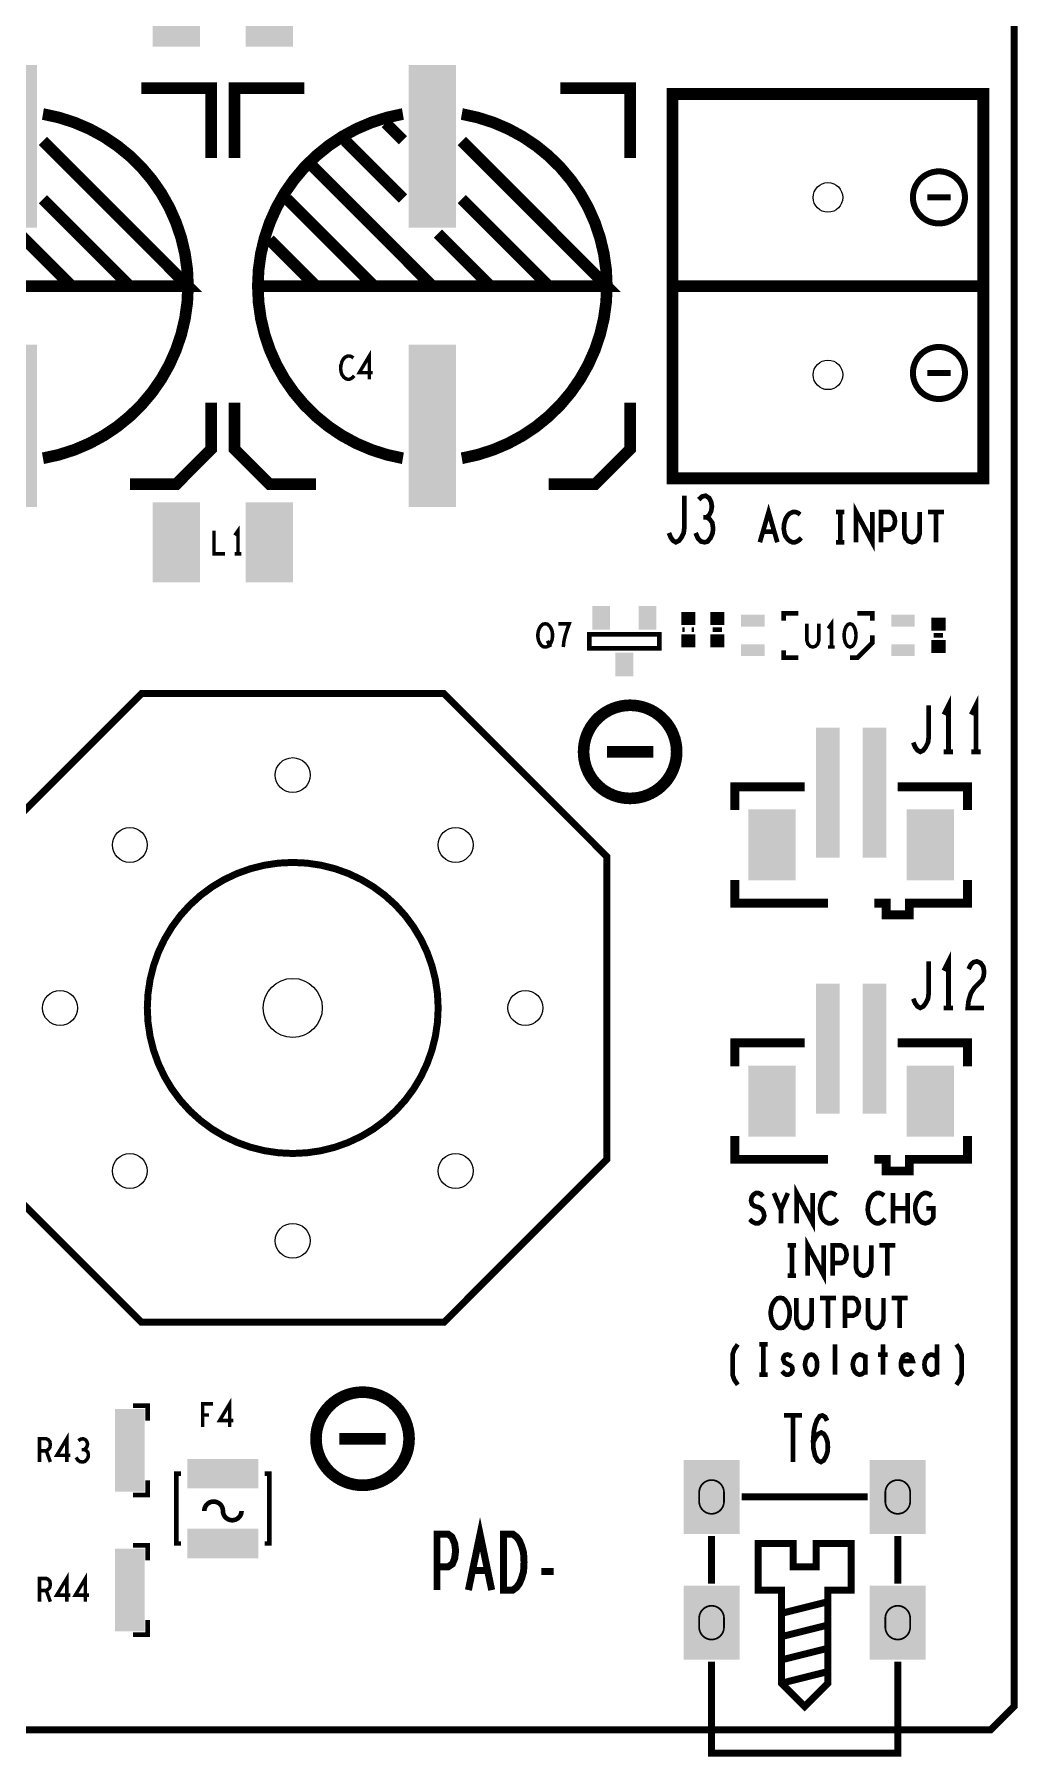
# Model space of a CAD drawing. Extents: x -15 to 124, y -144 to 129.
# Drawn here: x 81.9 to 124.2, y -1.2 to 72.8 of the extents above; entities that cross this region are included whole.
import ezdxf

# ---------------------------------------------------------------- set-up
doc = ezdxf.new("R2010")
doc.units = 0
doc.layers.get('0').update_dxf_attribs({"linetype": 'CONTINUOUS'})
for name, color, linetype in [('BOARD_ART', 7, 'CONTINUOUS'), ('PASTETOP_ART', 6, 'CONTINUOUS'), ('SILK_TOP_ART', 1, 'CONTINUOUS'), ('UCBALANCER-1-4_DRL', 13, 'CONTINUOUS'), ('UCPUREQUAD_ROU', 8, 'CONTINUOUS')]:
    doc.layers.add(name, color=color, linetype=linetype)

# ---------------------------------------------------------------- blocks, each defined once
blk = doc.blocks.new('RECTANGLE_54')
blk.add_solid([(1.2065, 1.5875), (1.2065, -1.5875), (-1.2065, 1.5875), (-1.2065, -1.5875)])
blk = doc.blocks.new('RECTANGLE_51')
blk.add_solid([(1.524, 0.635), (1.524, -0.635), (-1.524, 0.635), (-1.524, -0.635)])
blk = doc.blocks.new('RECTANGLE_62')
blk.add_solid([(1.016, 3.4925), (1.016, -3.4925), (-1.016, 3.4925), (-1.016, -3.4925)])
blk = doc.blocks.new('RECTANGLE_58')
blk.add_solid([(0.635, 1.778), (0.635, -1.778), (-0.635, 1.778), (-0.635, -1.778)])
blk = doc.blocks.new('RECTANGLE_37')
blk.add_solid([(0.381, 0.508), (0.381, -0.508), (-0.381, 0.508), (-0.381, -0.508)])
blk = doc.blocks.new('RECTANGLE_49')
blk.add_solid([(1.016, 1.7145), (1.016, -1.7145), (-1.016, 1.7145), (-1.016, -1.7145)])
blk = doc.blocks.new('RECTANGLE_43')
blk.add_solid([(1.016, 1.524), (1.016, -1.524), (-1.016, 1.524), (-1.016, -1.524)])
blk = doc.blocks.new('RECTANGLE_73')
blk.add_solid([(0.3048, 0.2794), (0.3048, -0.2794), (-0.3048, 0.2794), (-0.3048, -0.2794)])
blk = doc.blocks.new('RECTANGLE_34')
blk.add_solid([(0.508, 0.254), (0.508, -0.254), (-0.508, 0.254), (-0.508, -0.254)])
blk = doc.blocks.new('RECTANGLE_60')
blk.add_solid([(0.508, 2.794), (0.508, -2.794), (-0.508, 2.794), (-0.508, -2.794)])
blk = doc.blocks.new('ROUND_14')
blk.add_circle((0, 0), 0.635)
blk = doc.blocks.new('ROUND_6')
blk.add_circle((0, 0), 0.75)
blk = doc.blocks.new('ROUND_10')
blk.add_circle((0, 0), 1.27)

msp = doc.modelspace()

# ---------------------------------------------------------------- linework, layer by layer
at = {"layer": 'BOARD_ART', "const_width": 0.3}
for points in [[(124, 95.75), (124, 28.25), (124, 22.75)], [(0, 24.75), (0, 19.75), (0, 1), (1, 0), (123, 0), (124, 1), (124, 19.75), (124, 22.75)]]:
    msp.add_lwpolyline(points, dxfattribs=at)
msp.add_lwpolyline([(86.75, 31, 1), (99.25, 31, 1)], format="xyb", close=True, dxfattribs=at)
at = {"layer": 'SILK_TOP_ART'}
for points, const_width in [([(89.5, 67.5), (89.5, 70.5), (86.5, 70.5)], 0.5), ([(90.5, 67.5), (90.5, 70.5), (93.5, 70.5)], 0.5), ([(107.5, 67.5), (107.5, 70.5), (104.5, 70.5)], 0.5), ([(116, 70.255), (109.3198, 70.255), (109.3198, 53.745), (122.6802, 53.745), (122.6802, 70.255), (116, 70.255)], 0.508), ([(97.7341, 68.2659), (97, 69)], 0.5), ([(73.5, 62), (88.5, 62), (82.2659, 68.2341)], 0.5), ([(91.5, 62), (106.5, 62), (100.2659, 68.2341)], 0.5), ([(97.7341, 65.7659), (95.25, 68.25)], 0.5), ([(99.5, 62), (99, 62), (93.75, 67.25)], 0.5), ([(87, 62), (86, 62), (82.2659, 65.7341)], 0.5), ([(97, 62), (96.5, 62), (92.75, 65.75)], 0.5), ([(105, 62), (104, 62), (100.2659, 65.7341)], 0.5), ([(121.27, 65.81), (120.27, 65.81)], 0.2601), ([(83.5, 62), (81.2424, 64.2576)], 0.5), ([(101.5, 62), (99.2424, 64.2576)], 0.5), ([(94, 62), (92, 64)], 0.5), ([(122.6802, 62), (109.3198, 62)], 0.508), ([(96.29, 58), (96.29, 59), (95.8583, 58.2833), (96.4417, 58.2833)], 0.15), ([(95.6067, 58.9167), (95.5367, 58.9667), (95.455, 59), (95.3617, 59), (95.2567, 58.95), (95.175, 58.8667), (95.1167, 58.7667), (95.07, 58.6), (95.0583, 58.45), (95.0817, 58.3), (95.1167, 58.2), (95.1867, 58.1), (95.2683, 58.0333), (95.35, 58), (95.4317, 58), (95.5133, 58.0333), (95.5833, 58.0833), (95.6417, 58.15)], 0.15), ([(121.27, 58.27), (120.27, 58.27)], 0.2601), ([(89.5, 57), (89.5, 55), (88, 53.5), (86, 53.5)], 0.5), ([(90.5, 57), (90.5, 55), (92, 53.5), (94, 53.5)], 0.5), ([(107.5, 57), (107.5, 55), (106, 53.5), (104, 53.5)], 0.5), ([(109.1667, 51.4), (109.25, 51.2), (109.35, 51.0667), (109.4667, 51), (109.6, 51.0667), (109.7, 51.2), (109.8, 51.4), (109.8333, 51.6666), (109.8333, 53)], 0.2032), ([(110.7967, 52.0667), (110.8967, 52.1667), (110.98, 52.3333), (111.0133, 52.5333), (110.98, 52.7333), (110.8967, 52.9), (110.7467, 53), (110.5967, 52.9667), (110.4467, 52.8333)], 0.2032), ([(113.075, 51), (113.45, 52.3), (113.825, 51)], 0.2), ([(117.213, 51), (117.213, 52.3), (117.903, 51), (117.903, 52.3)], 0.2), ([(110.3133, 51.4), (110.4133, 51.1666), (110.5466, 51.0333), (110.6967, 51), (110.83, 51.0333), (110.9633, 51.2), (111.0467, 51.4), (111.0633, 51.6), (111.03, 51.8333), (110.9133, 52), (110.7967, 52.0667), (110.6467, 52.0667)], 0.2032), ([(114.807, 52.1917), (114.717, 52.2567), (114.612, 52.3), (114.492, 52.3), (114.357, 52.235), (114.252, 52.1267), (114.177, 51.9967), (114.117, 51.78), (114.102, 51.585), (114.132, 51.39), (114.177, 51.26), (114.267, 51.13), (114.372, 51.0433), (114.477, 51), (114.582, 51), (114.687, 51.0433), (114.777, 51.1083), (114.852, 51.195)], 0.2), ([(116.351, 52.3), (116.711, 52.3)], 0.2), ([(116.531, 52.3), (116.531, 51)], 0.2), ([(118.285, 51), (118.285, 52.3), (118.645, 52.3), (118.765, 52.235), (118.855, 52.0833), (118.885, 51.91), (118.855, 51.7367), (118.78, 51.6067), (118.645, 51.5416), (118.285, 51.5416)], 0.2), ([(119.282, 52.3), (119.282, 51.3683), (119.342, 51.1733), (119.462, 51.0433), (119.612, 51), (119.762, 51.0433), (119.882, 51.1733), (119.942, 51.3683), (119.942, 52.3)], 0.2), ([(120.294, 52.3), (120.984, 52.3)], 0.2), ([(120.639, 52.3), (120.639, 51)], 0.2), ([(89.6167, 51.5), (89.6167, 50.5), (90.0833, 50.5)], 0.15), ([(90.65, 50.5), (90.65, 51.5), (90.51, 51.3)], 0.15), ([(113.69, 51.455), (113.21, 51.455)], 0.2), ([(116.351, 51), (116.711, 51)], 0.2), ([(90.51, 50.5), (90.79, 50.5)], 0.15), ([(103.85, 46.5), (103.7567, 46.5167), (103.675, 46.5833), (103.605, 46.6833), (103.5583, 46.8), (103.535, 46.9333), (103.535, 47.0667), (103.5583, 47.2), (103.605, 47.3167), (103.675, 47.4167), (103.7567, 47.4833), (103.85, 47.5), (103.9433, 47.4833), (104.025, 47.4167), (104.095, 47.3167), (104.1417, 47.2), (104.165, 47.0667), (104.165, 46.9333), (104.1417, 46.8), (104.095, 46.6833), (104.025, 46.5833), (103.9433, 46.5167), (103.85, 46.5)], 0.15), ([(104.6267, 46.5), (104.65, 46.7167), (104.685, 46.9), (104.7317, 47.0667), (104.79, 47.25), (104.8833, 47.5), (104.4167, 47.5)], 0.15), ([(109.85, 47.25), (109.75, 47.25)], 0.2032), ([(110.25, 47.25), (110.15, 47.25)], 0.2032), ([(111.05, 47.25), (111.45, 47.25)], 0.2032), ([(114.095, 47.635), (114.095, 47.9525), (114.73, 47.9525)], 0.2032), ([(115.0933, 47.5), (115.0933, 46.7833), (115.14, 46.6333), (115.2333, 46.5333), (115.35, 46.5), (115.4667, 46.5333), (115.56, 46.6333), (115.6067, 46.7833), (115.6067, 47.5)], 0.15), ([(116.15, 46.5), (116.15, 47.5), (116.01, 47.3)], 0.15), ([(116.95, 47.5), (116.8567, 47.4667), (116.7867, 47.3833), (116.74, 47.2833), (116.705, 47.15), (116.6933, 47), (116.705, 46.85), (116.74, 46.7167), (116.7867, 46.6166), (116.8567, 46.5333), (116.95, 46.5), (117.0433, 46.5333), (117.1133, 46.6166), (117.16, 46.7167), (117.195, 46.85), (117.2067, 47), (117.195, 47.15), (117.16, 47.2833), (117.1133, 47.3833), (117.0433, 47.4667), (116.95, 47.5)], 0.15), ([(117.27, 47.9525), (117.905, 47.9525), (117.905, 47.635)], 0.2032), ([(103.9433, 46.7667), (104.0833, 46.5)], 0.15), ([(108.75, 47.05), (105.75, 47.05), (105.75, 46.45), (108.75, 46.45), (108.75, 47.05)], 0.2), ([(117.905, 47), (117.905, 46.6825), (117.27, 46.0475), (116.9525, 46.0475)], 0.2032), ([(120.95, 47), (120.55, 47)], 0.2032), ([(114.73, 46.0475), (114.095, 46.0475), (114.095, 46.365)], 0.2032), ([(116.01, 46.5), (116.29, 46.5)], 0.15), ([(93, 44.5), (99.5, 44.5), (106.5, 37.5), (106.5, 24.5), (99.5, 17.5), (86.5, 17.5), (79.5, 24.5), (79.5, 37.5), (86.5, 44.5), (93, 44.5)], 0.3), ([(121.18, 42), (121.18, 44), (120.98, 43.6)], 0.2032), ([(122.36, 42), (122.36, 44), (122.16, 43.6)], 0.2032), ([(119.6667, 42.4), (119.75, 42.2), (119.85, 42.0667), (119.9667, 42), (120.1, 42.0667), (120.2, 42.2), (120.3, 42.4), (120.3333, 42.6666), (120.3333, 44)], 0.2032), ([(106.5, 42), (108.5, 42)], 0.5), ([(120.98, 42), (121.38, 42)], 0.2032), ([(122.16, 42), (122.56, 42)], 0.2032), ([(115, 40.5), (112, 40.5), (112, 39.5)], 0.381), ([(122, 39.5), (122, 40.5), (119, 40.5)], 0.381), ([(112, 36.5), (112, 35.5), (116, 35.5)], 0.381), ([(122, 36.5), (122, 35.5), (119.5, 35.5), (119.5, 35), (118.5, 35), (118.5, 35.5), (118, 35.5)], 0.381), ([(121.18, 31), (121.18, 33), (120.98, 32.6)], 0.2032), ([(119.6667, 31.4), (119.75, 31.2), (119.85, 31.0667), (119.9667, 31), (120.1, 31.0667), (120.2, 31.2), (120.3, 31.4), (120.3333, 31.6666), (120.3333, 33)], 0.2032), ([(122.0433, 32.6667), (122.1433, 32.8666), (122.26, 32.9667), (122.3933, 33), (122.56, 32.9333), (122.6767, 32.7667), (122.71, 32.5667), (122.6933, 32.3666), (122.6267, 32.2), (122.2933, 31.8667), (122.1433, 31.6333), (122.0433, 31.2999), (122.01, 31), (122.71, 31)], 0.2032), ([(120.98, 31), (121.38, 31)], 0.2032), ([(115, 29.5), (112, 29.5), (112, 28.5)], 0.381), ([(122, 28.5), (122, 29.5), (119, 29.5)], 0.381), ([(112, 25.5), (112, 24.5), (116, 24.5)], 0.381), ([(122, 25.5), (122, 24.5), (119.5, 24.5), (119.5, 24), (118.5, 24), (118.5, 24.5), (118, 24.5)], 0.381), ([(112.635, 21.9233), (112.755, 21.815), (112.89, 21.75), (113.01, 21.75), (113.13, 21.815), (113.22, 21.9233), (113.265, 22.075), (113.235, 22.2266), (113.16, 22.3567), (113.025, 22.4433), (112.845, 22.4867), (112.74, 22.5733), (112.695, 22.725), (112.725, 22.8767), (112.8, 22.985), (112.905, 23.05), (113.01, 23.05), (113.115, 23.0067), (113.205, 22.8983)], 0.2), ([(113.977, 21.75), (113.977, 22.335), (113.677, 23.05)], 0.2), ([(114.277, 23.05), (113.977, 22.335)], 0.2), ([(114.659, 21.75), (114.659, 23.05), (115.349, 21.75), (115.349, 23.05)], 0.2), ([(116.361, 22.9417), (116.271, 23.0067), (116.166, 23.05), (116.046, 23.05), (115.911, 22.985), (115.806, 22.8767), (115.731, 22.7467), (115.671, 22.53), (115.656, 22.335), (115.686, 22.14), (115.731, 22.01), (115.821, 21.88), (115.926, 21.7933), (116.031, 21.75), (116.136, 21.75), (116.241, 21.7933), (116.331, 21.8583), (116.406, 21.945)], 0.2), ([(118.415, 22.9417), (118.325, 23.0067), (118.22, 23.05), (118.1, 23.05), (117.965, 22.985), (117.86, 22.8767), (117.785, 22.7467), (117.725, 22.53), (117.71, 22.335), (117.74, 22.14), (117.785, 22.01), (117.875, 21.88), (117.98, 21.7933), (118.085, 21.75), (118.19, 21.75), (118.295, 21.7933), (118.385, 21.8583), (118.46, 21.945)], 0.2), ([(118.797, 21.75), (118.797, 23.05)], 0.2), ([(119.427, 23.05), (119.427, 21.75)], 0.2), ([(120.229, 22.4), (120.529, 22.4), (120.529, 22.01), (120.439, 21.88), (120.334, 21.7933), (120.184, 21.75), (120.034, 21.7933), (119.929, 21.88), (119.839, 22.01), (119.779, 22.1617), (119.749, 22.335), (119.749, 22.4867), (119.779, 22.6166), (119.839, 22.7684), (119.929, 22.8983), (120.019, 22.985), (120.139, 23.05), (120.244, 23.05), (120.364, 23.0067), (120.454, 22.92)], 0.2), ([(119.427, 22.4), (118.797, 22.4)], 0.2), ([(114.27, 20.8), (114.63, 20.8)], 0.2), ([(114.45, 20.8), (114.45, 19.5)], 0.2), ([(115.132, 19.5), (115.132, 20.8), (115.822, 19.5), (115.822, 20.8)], 0.2), ([(116.204, 19.5), (116.204, 20.8), (116.564, 20.8), (116.684, 20.735), (116.774, 20.5833), (116.804, 20.41), (116.774, 20.2367), (116.699, 20.1067), (116.564, 20.0416), (116.204, 20.0416)], 0.2), ([(117.201, 20.8), (117.201, 19.8683), (117.261, 19.6733), (117.381, 19.5433), (117.531, 19.5), (117.681, 19.5433), (117.801, 19.6733), (117.861, 19.8683), (117.861, 20.8)], 0.2), ([(118.213, 20.8), (118.903, 20.8)], 0.2), ([(118.558, 20.8), (118.558, 19.5)], 0.2), ([(114.27, 19.5), (114.63, 19.5)], 0.2), ([(113.95, 17.25), (113.83, 17.2717), (113.725, 17.3583), (113.635, 17.4883), (113.575, 17.64), (113.545, 17.8133), (113.545, 17.9867), (113.575, 18.16), (113.635, 18.3117), (113.725, 18.4417), (113.83, 18.5283), (113.95, 18.55), (114.07, 18.5283), (114.175, 18.4417), (114.265, 18.3117), (114.325, 18.16), (114.355, 17.9867), (114.355, 17.8133), (114.325, 17.64), (114.265, 17.4883), (114.175, 17.3583), (114.07, 17.2717), (113.95, 17.25)], 0.2), ([(114.647, 18.55), (114.647, 17.6183), (114.707, 17.4233), (114.827, 17.2933), (114.977, 17.25), (115.127, 17.2933), (115.247, 17.4233), (115.307, 17.6183), (115.307, 18.55)], 0.2), ([(115.659, 18.55), (116.349, 18.55)], 0.2), ([(116.004, 18.55), (116.004, 17.25)], 0.2), ([(116.731, 17.25), (116.731, 18.55), (117.091, 18.55), (117.211, 18.485), (117.301, 18.3333), (117.331, 18.16), (117.301, 17.9867), (117.226, 17.8567), (117.091, 17.7916), (116.731, 17.7916)], 0.2), ([(117.728, 18.55), (117.728, 17.6183), (117.788, 17.4233), (117.908, 17.2933), (118.058, 17.25), (118.208, 17.2933), (118.328, 17.4233), (118.388, 17.6183), (118.388, 18.55)], 0.2), ([(118.74, 18.55), (119.43, 18.55)], 0.2), ([(119.085, 18.55), (119.085, 17.25)], 0.2), ([(112.125, 14.8167), (111.975, 15.0333), (111.9, 15.25), (111.9, 16.1166), (111.975, 16.3333), (112.125, 16.55)], 0.2), ([(113.047, 16.55), (113.407, 16.55)], 0.2), ([(113.227, 16.55), (113.227, 15.25)], 0.2), ([(116.308, 15.25), (116.308, 16.55)], 0.2), ([(118.362, 16.55), (118.362, 15.25)], 0.2), ([(120.686, 16.55), (120.686, 15.25)], 0.2), ([(121.518, 14.8167), (121.668, 15.0333), (121.743, 15.25), (121.743, 16.1166), (121.668, 16.3333), (121.518, 16.55)], 0.2), ([(114.029, 15.4016), (114.104, 15.315), (114.209, 15.25), (114.299, 15.25), (114.389, 15.2933), (114.449, 15.3583), (114.479, 15.445), (114.464, 15.575), (114.404, 15.64), (114.134, 15.77), (114.074, 15.9217), (114.104, 16.03), (114.164, 16.095), (114.254, 16.1166), (114.344, 16.095), (114.434, 16.03)], 0.2), ([(115.281, 15.25), (115.191, 15.2717), (115.101, 15.3583), (115.041, 15.51), (115.011, 15.6833), (115.041, 15.8567), (115.101, 16.0083), (115.191, 16.095), (115.281, 16.1166), (115.371, 16.095), (115.461, 16.0083), (115.521, 15.8567), (115.536, 15.6833), (115.521, 15.51), (115.461, 15.3583), (115.371, 15.2717), (115.281, 15.25)], 0.2), ([(117.605, 15.965), (117.545, 16.0517), (117.455, 16.095), (117.35, 16.1166), (117.245, 16.0733), (117.155, 15.9867), (117.095, 15.8567), (117.065, 15.6833), (117.095, 15.51), (117.155, 15.38), (117.245, 15.2933), (117.35, 15.25), (117.455, 15.2717), (117.545, 15.3366), (117.605, 15.4233)], 0.2), ([(117.605, 15.25), (117.605, 16.1166)], 0.2), ([(118.152, 16.1166), (118.572, 16.1166)], 0.2), ([(119.164, 15.835), (119.644, 15.835), (119.599, 15.9867), (119.524, 16.0733), (119.419, 16.1166), (119.314, 16.095), (119.224, 16.03), (119.164, 15.8783), (119.134, 15.7483), (119.134, 15.6183), (119.164, 15.4883), (119.239, 15.3583), (119.329, 15.2717), (119.434, 15.25), (119.539, 15.2933), (119.644, 15.4233)], 0.2), ([(120.686, 15.445), (120.626, 15.3366), (120.536, 15.2717), (120.431, 15.25), (120.311, 15.2933), (120.221, 15.4016), (120.161, 15.5316), (120.146, 15.6833), (120.161, 15.835), (120.221, 15.965), (120.311, 16.0733), (120.431, 16.1166), (120.536, 16.095), (120.611, 16.0517), (120.686, 15.965)], 0.2), ([(113.047, 15.25), (113.407, 15.25)], 0.2), ([(89.1283, 13), (89.1283, 14), (89.5717, 14)], 0.15), ([(90.29, 13), (90.29, 14), (89.8583, 13.2833), (90.4417, 13.2833)], 0.15), ([(86.132, 13.916), (86.767, 13.916), (86.767, 13.281)], 0.2032), ([(89.4083, 13.5167), (89.1283, 13.5167)], 0.15), ([(114.1167, 13.5), (114.8833, 13.5)], 0.2032), ([(114.5, 13.5), (114.5, 11.5)], 0.2032), ([(115.3633, 12.3333), (115.48, 12.5667), (115.58, 12.7), (115.7133, 12.7666), (115.83, 12.7), (115.9133, 12.5667), (115.98, 12.3667), (115.9967, 12.1333), (115.98, 11.9333), (115.9133, 11.7333), (115.8133, 11.5667), (115.6967, 11.5), (115.5633, 11.5667), (115.4467, 11.7666), (115.38, 12.0667), (115.3633, 12.4), (115.3967, 12.8333), (115.4467, 13.0667), (115.53, 13.3), (115.6467, 13.4667), (115.7633, 13.5), (115.88, 13.4333), (115.9633, 13.2667)], 0.2032), ([(82.1167, 11.5), (82.1167, 12.5), (82.4083, 12.5), (82.5017, 12.45), (82.56, 12.3833), (82.5833, 12.25), (82.56, 12.1167), (82.49, 12.0333), (82.4083, 11.9833), (82.1167, 11.9833)], 0.15), ([(83.29, 11.5), (83.29, 12.5), (82.8583, 11.7833), (83.4417, 11.7833)], 0.15), ([(84.0317, 12.0333), (84.1017, 12.0833), (84.16, 12.1666), (84.1833, 12.2667), (84.16, 12.3667), (84.1017, 12.45), (83.9967, 12.5), (83.8917, 12.4833), (83.7867, 12.4167)], 0.15), ([(95, 12.5), (97, 12.5)], 0.5), ([(82.4083, 11.9833), (82.5833, 11.5)], 0.15), ([(83.6933, 11.7), (83.7633, 11.5833), (83.8567, 11.5167), (83.9617, 11.5), (84.055, 11.5167), (84.1483, 11.6), (84.2067, 11.7), (84.2183, 11.8), (84.195, 11.9166), (84.1133, 12), (84.0317, 12.0333), (83.9267, 12.0333)], 0.15), ([(88.2, 11), (88, 11), (88, 8), (88.2, 8)], 0.2), ([(91.8, 11), (92, 11), (92, 8), (91.8, 8)], 0.2), ([(86.767, 10.719), (86.767, 10.084), (86.132, 10.084)], 0.2032), ([(115, 10), (112.2929, 10)], 0.3), ([(117.7071, 10), (115, 10)], 0.3), ([(100.55, 6), (101.05, 8.4), (101.55, 6)], 0.3), ([(99.2, 6), (99.2, 8.4), (99.68, 8.4), (99.84, 8.28), (99.96, 8), (100, 7.68), (99.96, 7.36), (99.86, 7.12), (99.68, 6.9999), (99.2, 6.9999)], 0.3), ([(102.06, 6), (102.06, 8.4), (102.46, 8.4), (102.62, 8.28), (102.74, 8.12), (102.84, 7.88), (102.92, 7.6), (102.94, 7.2), (102.92, 6.8), (102.84, 6.52), (102.74, 6.2799), (102.62, 6.12), (102.46, 6), (102.06, 6)], 0.3), ([(111, 8.3261), (111, 6.2739)], 0.3), ([(115, 6.9999), (114.5, 7), (114.5, 8), (112.9999, 8), (113, 6), (114, 6), (113.9999, 2), (114.9999, 1), (116, 2.0001), (116, 6), (117, 6), (117.0001, 8), (115.5, 8), (115.5, 7), (115, 6.9999)], 0.3), ([(119, 6.2739), (119, 8.3261)], 0.3), ([(86.132, 7.916), (86.767, 7.916), (86.767, 7.281)], 0.2032), ([(83.29, 5.5), (83.29, 6.5), (82.8583, 5.7833), (83.4417, 5.7833)], 0.15), ([(84.09, 5.5), (84.09, 6.5), (83.6583, 5.7833), (84.2417, 5.7833)], 0.15), ([(101.37, 6.84), (100.73, 6.84)], 0.3), ([(103.69, 6.8), (104.21, 6.8)], 0.3), ([(82.1167, 5.5), (82.1167, 6.5), (82.4083, 6.5), (82.5017, 6.45), (82.56, 6.3833), (82.5833, 6.25), (82.56, 6.1167), (82.49, 6.0333), (82.4083, 5.9833), (82.1167, 5.9833)], 0.15), ([(82.4083, 5.9833), (82.5833, 5.5)], 0.15), ([(116, 5.5), (114, 5)], 0.3), ([(86.767, 4.719), (86.767, 4.084), (86.132, 4.084)], 0.2032), ([(116, 4.5), (114, 4)], 0.3), ([(111, 2.9261), (111, -1), (119, -1), (119, 2.9261)], 0.3), ([(116, 3.5), (114, 3)], 0.3), ([(116, 2.5001), (114, 2)], 0.3)]:
    msp.add_lwpolyline(points, dxfattribs=dict(at, const_width=const_width))
for points, const_width in [([(88.5, 62, 0.3653676), (82.2659, 69.3924)], 0.5), ([(97.7341, 69.3924, 0.3653676), (91.5, 62)], 0.5), ([(106.5, 62, 0.3653676), (100.2659, 69.3924)], 0.5), ([(82.2659, 54.6076, 0.3653676), (88.5, 62)], 0.5), ([(91.5, 62, 0.3653675), (97.7341, 54.6076)], 0.5), ([(100.2659, 54.6076, 0.3653676), (106.5, 62)], 0.5), ([(120.7701, 59.388, 0.4142136), (119.6521, 58.27)], 0.2601), ([(121.8881, 58.27, 0.4142136), (120.7701, 59.388)], 0.2601), ([(119.6521, 58.27, 0.4142136), (120.7701, 57.152)], 0.2601), ([(120.7701, 57.152, 0.4142136), (121.8881, 58.27)], 0.2601), ([(107.5, 44, 0.4142136), (105.5, 42)], 0.5), ([(109.5, 42, 0.4142136), (107.5, 44)], 0.5), ([(105.5, 42, 0.4142136), (107.5, 40)], 0.5), ([(107.5, 40, 0.4142136), (109.5, 42)], 0.5), ([(90, 9.4, 1), (89.2, 9.4)], 0.2), ([(90, 9.4, 1), (90.8, 9.4)], 0.2)]:
    msp.add_lwpolyline(points, format="xyb", dxfattribs=dict(at, const_width=const_width))
for points, const_width in [([(119.6521, 65.81, 1), (121.8881, 65.81, 1)], 0.2601), ([(94, 12.5, 1), (98, 12.5, 1)], 0.5)]:
    msp.add_lwpolyline(points, format="xyb", close=True, dxfattribs=dict(at, const_width=const_width))
at = {"layer": 'UCPUREQUAD_ROU', "const_width": 0.075}
for points in [[(111.5338, 10.1904, 1), (110.466, 10.1904)], [(119.5338, 10.1904, 1), (118.466, 10.1904)], [(110.466, 9.8094, 1), (111.5338, 9.8094)], [(118.466, 9.8094, 1), (119.5338, 9.8094)], [(111.5338, 4.7904, 1), (110.466, 4.7904)], [(119.5338, 4.7904, 1), (118.466, 4.7904)], [(110.466, 4.4094, 1), (111.5338, 4.4094)], [(118.466, 4.4094, 1), (119.5338, 4.4094)]]:
    msp.add_lwpolyline(points, format="xyb", dxfattribs=at)
for points in [[(110.466, 10.1904), (110.466, 9.8094)], [(111.5338, 9.8094), (111.5338, 10.1904)], [(118.466, 10.1904), (118.466, 9.8094)], [(119.5338, 9.8094), (119.5338, 10.1904)], [(110.466, 4.7904), (110.466, 4.4094)], [(111.5338, 4.4094), (111.5338, 4.7904)], [(118.466, 4.7904), (118.466, 4.4094)], [(119.5338, 4.4094), (119.5338, 4.7904)]]:
    msp.add_lwpolyline(points, dxfattribs=at)

# ---------------------------------------------------------------- block references
at = {"layer": 'PASTETOP_ART'}
for name, p in [('RECTANGLE_49', (88, 74)), ('RECTANGLE_49', (92, 74)), ('RECTANGLE_62', (81, 68)), ('RECTANGLE_62', (99, 68)), ('RECTANGLE_62', (81, 56)), ('RECTANGLE_62', (99, 56)), ('RECTANGLE_49', (88, 51)), ('RECTANGLE_49', (92, 51)), ('RECTANGLE_37', (106.25, 47.75)), ('RECTANGLE_37', (108.25, 47.75)), ('RECTANGLE_73', (110, 47.73)), ('RECTANGLE_73', (111.25, 47.73)), ('RECTANGLE_34', (112.7742, 47.635)), ('RECTANGLE_34', (119.2258, 47.635)), ('RECTANGLE_73', (120.75, 47.48)), ('RECTANGLE_73', (110, 46.77)), ('RECTANGLE_73', (111.25, 46.77)), ('RECTANGLE_34', (112.7742, 46.365)), ('RECTANGLE_34', (119.2258, 46.365)), ('RECTANGLE_73', (120.75, 46.52)), ('RECTANGLE_37', (107.25, 45.75)), ('RECTANGLE_60', (116, 40.2499)), ('RECTANGLE_60', (118, 40.2499)), ('RECTANGLE_43', (113.6, 38)), ('RECTANGLE_43', (120.4, 38)), ('RECTANGLE_60', (116, 29.2499)), ('RECTANGLE_60', (118, 29.2499)), ('RECTANGLE_43', (113.6, 27)), ('RECTANGLE_43', (120.4, 27)), ('RECTANGLE_58', (86, 12)), ('RECTANGLE_51', (90, 11)), ('RECTANGLE_54', (111, 10)), ('RECTANGLE_54', (119, 10)), ('RECTANGLE_51', (90, 8)), ('RECTANGLE_58', (86, 6)), ('RECTANGLE_54', (111, 4.6)), ('RECTANGLE_54', (119, 4.6))]:
    msp.add_blockref(name, p, dxfattribs=at)
at = {"layer": 'UCBALANCER-1-4_DRL'}
for name, p in [('ROUND_14', (116, 65.81)), ('ROUND_14', (116, 58.19)), ('ROUND_6', (93, 41)), ('ROUND_6', (86, 38)), ('ROUND_6', (100, 38)), ('ROUND_10', (93, 31)), ('ROUND_6', (83, 31)), ('ROUND_6', (103, 31)), ('ROUND_6', (86, 24)), ('ROUND_6', (100, 24)), ('ROUND_6', (93, 21))]:
    msp.add_blockref(name, p, dxfattribs=at)

doc.saveas('drawing.dxf')
